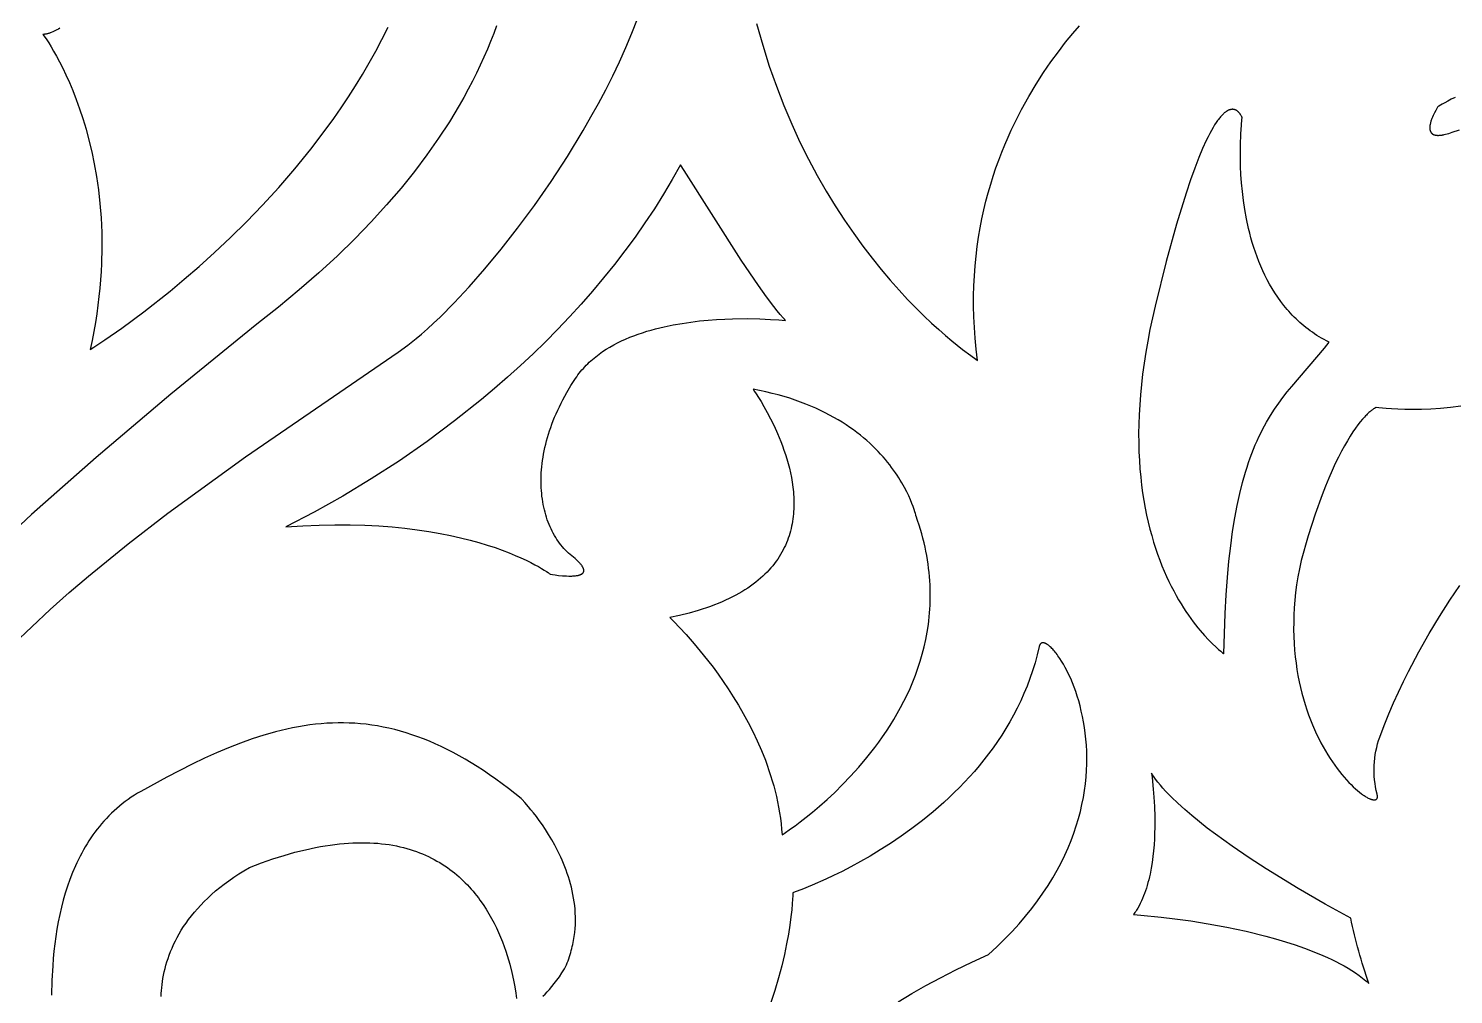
# Model space of a CAD drawing. Extents: x -3008 to 184, y 2842 to 4842.
# Drawn here: x -1360.4 to -1078.2, y 3608.3 to 3799.7 of the extents above; entities that cross this region are included whole.
import ezdxf

# ---------------------------------------------------------------- set-up
doc = ezdxf.new("R2010")
doc.units = 0
doc.layers.add('LAYER_1', color=7, linetype='CONTINUOUS')

msp = doc.modelspace()

# ---------------------------------------------------------------- linework, layer by layer
at = {"layer": 'LAYER_1'}
for points in [[(-1363.37, 3677.72), (-1359.79, 3681.18), (-1356.11, 3684.58), (-1352.35, 3687.93), (-1348.51, 3691.21), (-1340.71, 3697.58), (-1332.83, 3703.66), (-1317.42, 3714.82), (-1287.19, 3735.56), (-1285.29, 3736.96), (-1283.66, 3738.23), (-1282.58, 3739.13), (-1281.42, 3740.15), (-1280.19, 3741.28), (-1278.9, 3742.51), (-1276.14, 3745.3), (-1273.18, 3748.49), (-1270.07, 3752.04), (-1266.85, 3755.93), (-1263.56, 3760.13), (-1260.24, 3764.62), (-1256.94, 3769.35), (-1253.7, 3774.32), (-1250.56, 3779.48), (-1249.04, 3782.13), (-1247.56, 3784.81), (-1246.12, 3787.53), (-1244.74, 3790.29), (-1243.42, 3793.07), (-1242.16, 3795.87), (-1240.96, 3798.7), (-1239.84, 3801.55)], [(-1267.73, 3800.21), (-1268.3, 3798.66), (-1268.91, 3797.1), (-1269.55, 3795.54), (-1270.23, 3793.97), (-1270.95, 3792.4), (-1271.71, 3790.81), (-1272.5, 3789.22), (-1273.34, 3787.63), (-1274.21, 3786.02), (-1275.13, 3784.41), (-1277.08, 3781.18), (-1279.21, 3777.92), (-1281.51, 3774.65), (-1283.99, 3771.35), (-1286.65, 3768.04), (-1289.5, 3764.71), (-1292.55, 3761.36), (-1295.8, 3758.01), (-1299.26, 3754.64), (-1302.92, 3751.27), (-1306.8, 3747.88), (-1310.9, 3744.49), (-1315.22, 3741.1), (-1332.23, 3727.26), (-1347.05, 3714.72), (-1359.83, 3703.4), (-1370.74, 3693.2)], [(-1354.19, 3799.72), (-1354.49, 3799.55), (-1354.79, 3799.39), (-1355.08, 3799.24), (-1355.36, 3799.11), (-1355.63, 3798.98), (-1355.9, 3798.87), (-1356.03, 3798.82), (-1356.16, 3798.77), (-1356.29, 3798.73), (-1356.42, 3798.69), (-1356.54, 3798.65), (-1356.66, 3798.62), (-1356.78, 3798.59), (-1356.9, 3798.56), (-1357.01, 3798.54), (-1357.12, 3798.52), (-1357.23, 3798.51), (-1357.29, 3798.5), (-1357.34, 3798.5), (-1357.39, 3798.49), (-1357.45, 3798.49), (-1357.5, 3798.49), (-1357.55, 3798.49), (-1357.35, 3798.21), (-1357.11, 3797.87), (-1356.79, 3797.4), (-1356.4, 3796.79), (-1355.95, 3796.05), (-1355.44, 3795.18), (-1354.88, 3794.18), (-1354.28, 3793.06), (-1353.65, 3791.82), (-1353, 3790.45), (-1352.33, 3788.96), (-1351.65, 3787.35), (-1350.97, 3785.62), (-1350.31, 3783.77), (-1349.66, 3781.81), (-1349.03, 3779.74), (-1348.44, 3777.55), (-1347.89, 3775.25), (-1347.39, 3772.85), (-1346.95, 3770.34), (-1346.57, 3767.72), (-1346.27, 3765), (-1346.05, 3762.17), (-1345.92, 3759.25), (-1345.89, 3756.22), (-1345.96, 3753.1), (-1346.04, 3751.5), (-1346.15, 3749.88), (-1346.29, 3748.24), (-1346.46, 3746.57), (-1346.67, 3744.88), (-1346.91, 3743.16), (-1347.18, 3741.43), (-1347.49, 3739.67), (-1347.84, 3737.88), (-1348.22, 3736.08), (-1347.46, 3736.56), (-1345.29, 3737.99), (-1341.93, 3740.33), (-1337.56, 3743.55), (-1332.39, 3747.63), (-1329.57, 3749.98), (-1326.62, 3752.53), (-1323.57, 3755.28), (-1320.44, 3758.23), (-1317.26, 3761.36), (-1314.06, 3764.68), (-1310.85, 3768.19), (-1307.66, 3771.87), (-1304.53, 3775.73), (-1301.46, 3779.76), (-1299.96, 3781.84), (-1298.49, 3783.95), (-1297.05, 3786.12), (-1295.65, 3788.32), (-1294.28, 3790.56), (-1292.95, 3792.84), (-1291.66, 3795.16), (-1290.42, 3797.51), (-1289.23, 3799.91)], [(-1216.23, 3800.64), (-1215.03, 3796.35), (-1213.73, 3792.21), (-1212.33, 3788.22), (-1210.85, 3784.39), (-1209.29, 3780.7), (-1207.66, 3777.17), (-1205.98, 3773.78), (-1204.25, 3770.55), (-1202.47, 3767.45), (-1200.67, 3764.51), (-1198.85, 3761.7), (-1197.02, 3759.04), (-1195.19, 3756.52), (-1193.36, 3754.14), (-1191.56, 3751.9), (-1189.77, 3749.8), (-1188.03, 3747.83), (-1186.33, 3746), (-1184.68, 3744.3), (-1183.1, 3742.74), (-1181.59, 3741.31), (-1180.16, 3740.01), (-1178.83, 3738.84), (-1177.59, 3737.79), (-1175.46, 3736.09), (-1173.85, 3734.88), (-1172.83, 3734.16), (-1172.47, 3733.93), (-1172.74, 3736.13), (-1172.96, 3738.3), (-1173.11, 3740.45), (-1173.22, 3742.56), (-1173.27, 3744.64), (-1173.27, 3746.69), (-1173.22, 3748.71), (-1173.12, 3750.69), (-1172.98, 3752.65), (-1172.79, 3754.57), (-1172.56, 3756.47), (-1172.28, 3758.33), (-1171.97, 3760.15), (-1171.62, 3761.95), (-1171.24, 3763.71), (-1170.82, 3765.45), (-1170.37, 3767.14), (-1169.89, 3768.81), (-1169.38, 3770.44), (-1168.84, 3772.04), (-1168.28, 3773.61), (-1167.69, 3775.14), (-1167.08, 3776.64), (-1166.45, 3778.11), (-1165.81, 3779.54), (-1165.14, 3780.94), (-1164.46, 3782.31), (-1163.77, 3783.64), (-1162.35, 3786.2), (-1160.9, 3788.63), (-1159.43, 3790.91), (-1157.96, 3793.05), (-1156.49, 3795.06), (-1155.05, 3796.92), (-1153.64, 3798.64), (-1152.28, 3800.21)], [(-1077.93, 3786.01), (-1078.7, 3785.63), (-1079.38, 3785.28), (-1079.97, 3784.96), (-1080.46, 3784.69), (-1081.13, 3784.29), (-1081.3, 3784.18), (-1081.35, 3784.15), (-1081.36, 3784.14), (-1081.36, 3784.14), (-1081.36, 3784.14), (-1081.42, 3784.05), (-1081.56, 3783.81), (-1081.77, 3783.43), (-1082.02, 3782.95), (-1082.16, 3782.68), (-1082.29, 3782.4), (-1082.41, 3782.1), (-1082.54, 3781.8), (-1082.59, 3781.64), (-1082.65, 3781.49), (-1082.7, 3781.33), (-1082.74, 3781.17), (-1082.79, 3781.02), (-1082.83, 3780.86), (-1082.86, 3780.71), (-1082.89, 3780.55), (-1082.9, 3780.48), (-1082.91, 3780.4), (-1082.92, 3780.33), (-1082.93, 3780.26), (-1082.93, 3780.18), (-1082.93, 3780.11), (-1082.94, 3780.04), (-1082.94, 3779.97), (-1082.94, 3779.9), (-1082.93, 3779.83), (-1082.93, 3779.77), (-1082.92, 3779.7), (-1082.91, 3779.64), (-1082.9, 3779.6), (-1082.9, 3779.57), (-1082.89, 3779.54), (-1082.88, 3779.51), (-1082.88, 3779.48), (-1082.87, 3779.45), (-1082.86, 3779.42), (-1082.85, 3779.39), (-1082.84, 3779.36), (-1082.83, 3779.33), (-1082.82, 3779.3), (-1082.81, 3779.27), (-1082.79, 3779.25), (-1082.78, 3779.22), (-1082.77, 3779.19), (-1082.75, 3779.16), (-1082.74, 3779.14), (-1082.72, 3779.11), (-1082.71, 3779.09), (-1082.69, 3779.06), (-1082.67, 3779.04), (-1082.66, 3779.01), (-1082.64, 3778.99), (-1082.62, 3778.97), (-1082.6, 3778.94), (-1082.58, 3778.92), (-1082.55, 3778.9), (-1082.53, 3778.88), (-1082.51, 3778.86), (-1082.49, 3778.84), (-1082.46, 3778.82), (-1082.44, 3778.8), (-1082.41, 3778.78), (-1082.38, 3778.76), (-1082.36, 3778.74), (-1082.33, 3778.73), (-1082.3, 3778.71), (-1082.27, 3778.69), (-1082.24, 3778.68), (-1082.21, 3778.66), (-1082.18, 3778.65), (-1082.14, 3778.64), (-1082.11, 3778.62), (-1082.08, 3778.61), (-1082.04, 3778.6), (-1082.01, 3778.59), (-1081.97, 3778.58), (-1081.93, 3778.57), (-1081.89, 3778.56), (-1081.85, 3778.55), (-1081.81, 3778.54), (-1081.77, 3778.53), (-1081.73, 3778.52), (-1081.69, 3778.52), (-1081.6, 3778.51), (-1081.51, 3778.5), (-1081.41, 3778.49), (-1081.31, 3778.49), (-1081.21, 3778.49), (-1081.11, 3778.5), (-1081, 3778.5), (-1080.88, 3778.51), (-1080.76, 3778.52), (-1080.64, 3778.54), (-1080.52, 3778.56), (-1080.39, 3778.58), (-1080.25, 3778.61), (-1080.11, 3778.64), (-1079.83, 3778.7), (-1079.52, 3778.79), (-1079.2, 3778.88), (-1078.85, 3778.99), (-1078.49, 3779.12), (-1077.07, 3779.56)], [(-1188.2, 3606.9), (-1185.53, 3608.5), (-1182.74, 3610.08), (-1179.82, 3611.66), (-1176.78, 3613.22), (-1173.61, 3614.76), (-1170.32, 3616.28), (-1168.68, 3617.8), (-1167.13, 3619.31), (-1165.66, 3620.83), (-1164.28, 3622.35), (-1162.97, 3623.87), (-1161.75, 3625.39), (-1160.6, 3626.91), (-1159.53, 3628.43), (-1158.53, 3629.94), (-1157.6, 3631.44), (-1156.74, 3632.94), (-1155.95, 3634.43), (-1155.22, 3635.92), (-1154.56, 3637.39), (-1153.96, 3638.85), (-1153.42, 3640.31), (-1152.93, 3641.75), (-1152.51, 3643.18), (-1152.13, 3644.59), (-1151.81, 3645.99), (-1151.54, 3647.37), (-1151.31, 3648.74), (-1151.14, 3650.08), (-1151.01, 3651.41), (-1150.92, 3652.72), (-1150.87, 3654), (-1150.86, 3655.27), (-1150.88, 3656.51), (-1150.94, 3657.73), (-1151.04, 3658.92), (-1151.16, 3660.08), (-1151.32, 3661.22), (-1151.5, 3662.33), (-1151.71, 3663.41), (-1151.94, 3664.46), (-1152.19, 3665.48), (-1152.46, 3666.47), (-1152.75, 3667.42), (-1153.06, 3668.34), (-1153.38, 3669.23), (-1153.71, 3670.07), (-1154.05, 3670.89), (-1154.4, 3671.66), (-1154.75, 3672.39), (-1155.12, 3673.08), (-1155.48, 3673.74), (-1155.84, 3674.34), (-1156.2, 3674.91), (-1156.56, 3675.43), (-1156.74, 3675.68), (-1156.92, 3675.91), (-1157.09, 3676.13), (-1157.27, 3676.34), (-1157.44, 3676.54), (-1157.6, 3676.72), (-1157.77, 3676.89), (-1157.93, 3677.06), (-1158.09, 3677.2), (-1158.25, 3677.34), (-1158.32, 3677.4), (-1158.4, 3677.46), (-1158.47, 3677.52), (-1158.55, 3677.57), (-1158.62, 3677.63), (-1158.69, 3677.67), (-1158.76, 3677.72), (-1158.83, 3677.76), (-1158.9, 3677.8), (-1158.96, 3677.83), (-1159.03, 3677.86), (-1159.09, 3677.89), (-1159.16, 3677.91), (-1159.22, 3677.93), (-1159.28, 3677.95), (-1159.34, 3677.97), (-1159.4, 3677.98), (-1159.45, 3677.99), (-1159.51, 3677.99), (-1159.56, 3677.99), (-1159.61, 3677.99), (-1159.66, 3677.98), (-1159.71, 3677.97), (-1159.76, 3677.96), (-1159.81, 3677.94), (-1159.85, 3677.92), (-1159.89, 3677.9), (-1159.93, 3677.87), (-1159.97, 3677.84), (-1160.01, 3677.8), (-1160.04, 3677.77), (-1160.08, 3677.72), (-1160.11, 3677.68), (-1160.14, 3677.63), (-1160.16, 3677.58), (-1160.19, 3677.52), (-1160.21, 3677.46), (-1160.24, 3677.4), (-1160.26, 3677.33), (-1160.27, 3677.26), (-1160.67, 3675.62), (-1161.11, 3674.02), (-1161.59, 3672.45), (-1162.12, 3670.92), (-1162.69, 3669.41), (-1163.3, 3667.93), (-1163.95, 3666.48), (-1164.63, 3665.07), (-1165.35, 3663.68), (-1166.11, 3662.33), (-1166.89, 3661), (-1167.7, 3659.7), (-1168.55, 3658.43), (-1169.41, 3657.2), (-1170.31, 3655.99), (-1171.22, 3654.81), (-1172.16, 3653.65), (-1173.12, 3652.53), (-1174.09, 3651.43), (-1175.08, 3650.37), (-1176.09, 3649.33), (-1177.11, 3648.32), (-1178.14, 3647.33), (-1179.18, 3646.38), (-1180.22, 3645.45), (-1181.27, 3644.54), (-1183.39, 3642.82), (-1185.51, 3641.2), (-1187.62, 3639.68), (-1189.71, 3638.27), (-1191.76, 3636.96), (-1193.76, 3635.75), (-1195.7, 3634.64), (-1197.56, 3633.63), (-1199.33, 3632.71), (-1200.99, 3631.89), (-1202.54, 3631.15), (-1205.23, 3629.97), (-1207.28, 3629.13), (-1208.59, 3628.64), (-1209.05, 3628.48), (-1209.07, 3627.9), (-1209.11, 3627.21), (-1209.18, 3626.26), (-1209.29, 3625.08), (-1209.45, 3623.68), (-1209.66, 3622.08), (-1209.94, 3620.29), (-1210.29, 3618.34), (-1210.73, 3616.23), (-1211.26, 3613.98), (-1211.89, 3611.6), (-1212.63, 3609.13), (-1213.49, 3606.56)], [(-1258.55, 3607.98), (-1258.13, 3608.4), (-1257.69, 3608.85), (-1257.24, 3609.35), (-1256.77, 3609.9), (-1256.3, 3610.5), (-1255.8, 3611.15), (-1255.3, 3611.85), (-1254.78, 3612.6), (-1254.25, 3613.41), (-1254.07, 3613.81), (-1253.9, 3614.22), (-1253.73, 3614.62), (-1253.58, 3615.02), (-1253.43, 3615.42), (-1253.29, 3615.83), (-1253.17, 3616.23), (-1253.04, 3616.63), (-1252.93, 3617.03), (-1252.83, 3617.43), (-1252.73, 3617.82), (-1252.64, 3618.22), (-1252.56, 3618.62), (-1252.48, 3619.01), (-1252.35, 3619.8), (-1252.25, 3620.59), (-1252.18, 3621.37), (-1252.13, 3622.15), (-1252.11, 3622.92), (-1252.12, 3623.68), (-1252.14, 3624.44), (-1252.19, 3625.2), (-1252.26, 3625.94), (-1252.36, 3626.68), (-1252.47, 3627.42), (-1252.6, 3628.14), (-1252.75, 3628.86), (-1252.91, 3629.57), (-1253.1, 3630.27), (-1253.29, 3630.96), (-1253.5, 3631.65), (-1253.73, 3632.32), (-1253.97, 3632.98), (-1254.21, 3633.63), (-1254.47, 3634.27), (-1254.74, 3634.91), (-1255.02, 3635.52), (-1255.59, 3636.73), (-1256.19, 3637.88), (-1256.81, 3638.97), (-1257.43, 3640.02), (-1258.05, 3641), (-1258.67, 3641.92), (-1259.27, 3642.78), (-1259.85, 3643.56), (-1260.4, 3644.28), (-1260.92, 3644.92), (-1261.39, 3645.49), (-1262.16, 3646.38), (-1262.67, 3646.94), (-1262.86, 3647.13), (-1265.39, 3649.13), (-1267.89, 3650.98), (-1269.12, 3651.85), (-1270.35, 3652.68), (-1271.56, 3653.47), (-1272.77, 3654.22), (-1273.97, 3654.94), (-1275.17, 3655.62), (-1276.35, 3656.26), (-1277.53, 3656.87), (-1278.71, 3657.44), (-1279.87, 3657.98), (-1281.04, 3658.48), (-1282.19, 3658.95), (-1283.34, 3659.39), (-1284.49, 3659.79), (-1285.63, 3660.16), (-1286.77, 3660.49), (-1287.91, 3660.8), (-1289.04, 3661.07), (-1290.17, 3661.31), (-1291.29, 3661.52), (-1292.42, 3661.69), (-1293.54, 3661.84), (-1294.66, 3661.96), (-1295.78, 3662.04), (-1296.9, 3662.1), (-1298.01, 3662.13), (-1299.13, 3662.13), (-1300.25, 3662.1), (-1301.37, 3662.05), (-1302.49, 3661.96), (-1303.61, 3661.85), (-1304.73, 3661.72), (-1305.85, 3661.55), (-1306.98, 3661.36), (-1308.11, 3661.15), (-1309.24, 3660.91), (-1310.37, 3660.64), (-1311.51, 3660.35), (-1312.66, 3660.04), (-1313.8, 3659.7), (-1316.11, 3658.96), (-1318.44, 3658.12), (-1320.79, 3657.2), (-1323.18, 3656.2), (-1325.59, 3655.11), (-1328.03, 3653.94), (-1333.02, 3651.39), (-1338.18, 3648.56), (-1338.83, 3648.19), (-1339.46, 3647.8), (-1340.08, 3647.39), (-1340.68, 3646.98), (-1341.27, 3646.55), (-1341.85, 3646.11), (-1342.41, 3645.65), (-1342.95, 3645.19), (-1343.48, 3644.71), (-1344, 3644.22), (-1344.51, 3643.72), (-1345, 3643.21), (-1345.47, 3642.69), (-1345.94, 3642.16), (-1346.39, 3641.62), (-1346.83, 3641.07), (-1347.25, 3640.51), (-1347.67, 3639.94), (-1348.07, 3639.36), (-1348.46, 3638.78), (-1348.83, 3638.18), (-1349.2, 3637.58), (-1349.55, 3636.97), (-1349.89, 3636.35), (-1350.22, 3635.72), (-1350.54, 3635.09), (-1350.85, 3634.44), (-1351.14, 3633.8), (-1351.71, 3632.48), (-1352.22, 3631.14), (-1352.7, 3629.78), (-1353.14, 3628.4), (-1353.54, 3627.01), (-1353.9, 3625.6), (-1354.23, 3624.17), (-1354.53, 3622.73), (-1354.79, 3621.29), (-1355.01, 3619.84), (-1355.21, 3618.38), (-1355.38, 3616.92), (-1355.52, 3615.46), (-1355.63, 3614), (-1355.79, 3611.09), (-1355.84, 3608.21)], [(-1334.16, 3607.95), (-1334.13, 3608.51), (-1334.09, 3609.09), (-1334.04, 3609.68), (-1333.97, 3610.29), (-1333.89, 3610.9), (-1333.79, 3611.53), (-1333.67, 3612.16), (-1333.53, 3612.81), (-1333.38, 3613.46), (-1333.2, 3614.12), (-1333, 3614.79), (-1332.79, 3615.47), (-1332.55, 3616.15), (-1332.28, 3616.84), (-1331.99, 3617.53), (-1331.68, 3618.23), (-1331.34, 3618.93), (-1330.98, 3619.64), (-1330.58, 3620.35), (-1330.16, 3621.06), (-1329.71, 3621.77), (-1329.22, 3622.48), (-1328.71, 3623.19), (-1328.16, 3623.9), (-1327.58, 3624.62), (-1326.97, 3625.32), (-1326.32, 3626.03), (-1325.64, 3626.74), (-1324.92, 3627.44), (-1324.16, 3628.14), (-1323.37, 3628.83), (-1322.53, 3629.52), (-1321.66, 3630.2), (-1320.75, 3630.87), (-1319.79, 3631.54), (-1318.79, 3632.2), (-1317.75, 3632.85), (-1316.66, 3633.5), (-1314.31, 3634.39), (-1312.03, 3635.18), (-1309.81, 3635.88), (-1307.67, 3636.49), (-1305.59, 3637.01), (-1303.58, 3637.45), (-1302.6, 3637.63), (-1301.64, 3637.79), (-1300.69, 3637.94), (-1299.75, 3638.06), (-1298.84, 3638.17), (-1297.94, 3638.25), (-1297.05, 3638.32), (-1296.18, 3638.36), (-1295.32, 3638.39), (-1294.48, 3638.4), (-1293.66, 3638.4), (-1292.85, 3638.37), (-1292.05, 3638.33), (-1291.27, 3638.28), (-1290.5, 3638.2), (-1289.75, 3638.11), (-1289.01, 3638.01), (-1288.28, 3637.89), (-1287.57, 3637.75), (-1286.88, 3637.6), (-1286.19, 3637.44), (-1285.52, 3637.26), (-1284.87, 3637.06), (-1284.22, 3636.86), (-1283.59, 3636.64), (-1282.97, 3636.41), (-1282.37, 3636.16), (-1281.78, 3635.91), (-1281.2, 3635.64), (-1280.63, 3635.36), (-1280.08, 3635.07), (-1279.53, 3634.77), (-1279, 3634.46), (-1278.48, 3634.14), (-1277.98, 3633.81), (-1277.48, 3633.47), (-1277, 3633.12), (-1276.52, 3632.77), (-1276.06, 3632.4), (-1275.61, 3632.03), (-1275.17, 3631.65), (-1274.74, 3631.26), (-1274.32, 3630.86), (-1273.92, 3630.46), (-1273.52, 3630.05), (-1273.13, 3629.64), (-1272.75, 3629.22), (-1272.39, 3628.79), (-1272.03, 3628.36), (-1271.68, 3627.92), (-1271.34, 3627.48), (-1271.02, 3627.04), (-1270.39, 3626.14), (-1269.79, 3625.23), (-1269.24, 3624.31), (-1268.71, 3623.39), (-1268.22, 3622.46), (-1267.77, 3621.53), (-1267.34, 3620.6), (-1266.94, 3619.67), (-1266.57, 3618.75), (-1266.23, 3617.84), (-1265.92, 3616.94), (-1265.63, 3616.05), (-1265.36, 3615.19), (-1265.12, 3614.34), (-1264.71, 3612.72), (-1264.37, 3611.2), (-1264.11, 3609.82), (-1263.91, 3608.6), (-1263.77, 3607.55)]]:
    msp.add_lwpolyline(points, dxfattribs=at)
for points in [[(-1120.1, 3781.99), (-1120.1, 3781.99), (-1120.1, 3781.99), (-1120.1, 3782), (-1120.11, 3782.03), (-1120.13, 3782.07), (-1120.16, 3782.13), (-1120.19, 3782.2), (-1120.23, 3782.28), (-1120.28, 3782.38), (-1120.34, 3782.48), (-1120.4, 3782.58), (-1120.44, 3782.64), (-1120.48, 3782.69), (-1120.52, 3782.75), (-1120.56, 3782.8), (-1120.6, 3782.86), (-1120.64, 3782.91), (-1120.69, 3782.97), (-1120.74, 3783.02), (-1120.79, 3783.08), (-1120.84, 3783.13), (-1120.9, 3783.18), (-1120.96, 3783.23), (-1120.98, 3783.25), (-1121.01, 3783.28), (-1121.04, 3783.3), (-1121.08, 3783.32), (-1121.11, 3783.35), (-1121.14, 3783.37), (-1121.17, 3783.39), (-1121.2, 3783.41), (-1121.24, 3783.43), (-1121.27, 3783.45), (-1121.3, 3783.47), (-1121.34, 3783.48), (-1121.38, 3783.5), (-1121.41, 3783.52), (-1121.45, 3783.53), (-1121.48, 3783.55), (-1121.52, 3783.56), (-1121.56, 3783.57), (-1121.6, 3783.59), (-1121.64, 3783.6), (-1121.68, 3783.61), (-1121.72, 3783.62), (-1121.76, 3783.62), (-1121.8, 3783.63), (-1121.84, 3783.64), (-1121.88, 3783.64), (-1121.92, 3783.64), (-1121.97, 3783.65), (-1122.01, 3783.65), (-1122.06, 3783.65), (-1122.1, 3783.64), (-1122.15, 3783.64), (-1122.19, 3783.64), (-1122.24, 3783.63), (-1122.28, 3783.62), (-1122.33, 3783.62), (-1122.38, 3783.61), (-1122.43, 3783.6), (-1122.48, 3783.58), (-1122.53, 3783.57), (-1122.58, 3783.55), (-1122.63, 3783.54), (-1122.68, 3783.52), (-1122.73, 3783.5), (-1122.78, 3783.47), (-1122.84, 3783.45), (-1122.89, 3783.42), (-1122.94, 3783.4), (-1123, 3783.37), (-1123.05, 3783.34), (-1123.11, 3783.3), (-1123.16, 3783.27), (-1123.22, 3783.23), (-1123.28, 3783.19), (-1123.34, 3783.15), (-1123.39, 3783.11), (-1123.51, 3783.02), (-1123.63, 3782.92), (-1123.75, 3782.81), (-1123.88, 3782.7), (-1124.01, 3782.57), (-1124.14, 3782.44), (-1124.27, 3782.29), (-1124.4, 3782.14), (-1124.54, 3781.98), (-1124.67, 3781.81), (-1124.81, 3781.62), (-1124.96, 3781.43), (-1125.25, 3781.01), (-1125.55, 3780.55), (-1125.86, 3780.04), (-1126.18, 3779.48), (-1126.51, 3778.87), (-1126.85, 3778.21), (-1127.2, 3777.5), (-1127.92, 3775.91), (-1128.68, 3774.08), (-1129.48, 3772), (-1130.32, 3769.66), (-1131.2, 3767.04), (-1133.08, 3760.91), (-1135.11, 3753.5), (-1137.32, 3744.69), (-1137.86, 3742.32), (-1138.35, 3740.01), (-1138.79, 3737.74), (-1139.17, 3735.52), (-1139.51, 3733.35), (-1139.8, 3731.22), (-1140.04, 3729.14), (-1140.23, 3727.1), (-1140.38, 3725.12), (-1140.49, 3723.17), (-1140.56, 3721.27), (-1140.59, 3719.42), (-1140.58, 3717.61), (-1140.53, 3715.84), (-1140.45, 3714.12), (-1140.33, 3712.44), (-1140.18, 3710.8), (-1140, 3709.21), (-1139.8, 3707.66), (-1139.56, 3706.14), (-1139.3, 3704.68), (-1139.01, 3703.25), (-1138.7, 3701.86), (-1138.36, 3700.51), (-1138.01, 3699.21), (-1137.64, 3697.94), (-1137.24, 3696.71), (-1136.84, 3695.52), (-1136.42, 3694.37), (-1135.98, 3693.26), (-1135.53, 3692.19), (-1135.08, 3691.15), (-1134.61, 3690.15), (-1134.13, 3689.19), (-1133.65, 3688.27), (-1133.17, 3687.38), (-1132.68, 3686.53), (-1132.19, 3685.71), (-1131.7, 3684.93), (-1131.22, 3684.18), (-1130.73, 3683.47), (-1130.25, 3682.79), (-1129.77, 3682.14), (-1129.3, 3681.53), (-1128.84, 3680.96), (-1128.4, 3680.41), (-1127.53, 3679.42), (-1126.73, 3678.55), (-1125.99, 3677.81), (-1125.33, 3677.19), (-1124.77, 3676.69), (-1124.32, 3676.3), (-1123.97, 3676.03), (-1123.76, 3675.87), (-1123.69, 3675.82), (-1123.45, 3683.82), (-1123.25, 3687.48), (-1123, 3690.92), (-1122.7, 3694.15), (-1122.36, 3697.19), (-1121.98, 3700.04), (-1121.55, 3702.71), (-1121.08, 3705.21), (-1120.57, 3707.55), (-1120.02, 3709.75), (-1119.44, 3711.8), (-1119.13, 3712.77), (-1118.82, 3713.71), (-1118.5, 3714.63), (-1118.17, 3715.51), (-1117.84, 3716.37), (-1117.49, 3717.19), (-1117.14, 3717.99), (-1116.78, 3718.77), (-1116.42, 3719.53), (-1116.05, 3720.26), (-1115.67, 3720.97), (-1115.28, 3721.66), (-1114.89, 3722.33), (-1114.5, 3722.98), (-1113.69, 3724.23), (-1112.86, 3725.43), (-1112.01, 3726.59), (-1111.15, 3727.7), (-1110.27, 3728.78), (-1103.82, 3736.33), (-1102.88, 3737.51), (-1103.38, 3737.77), (-1103.87, 3738.03), (-1104.35, 3738.31), (-1104.83, 3738.59), (-1105.29, 3738.88), (-1105.74, 3739.17), (-1106.19, 3739.48), (-1106.62, 3739.79), (-1107.05, 3740.1), (-1107.47, 3740.43), (-1107.88, 3740.76), (-1108.28, 3741.1), (-1108.67, 3741.44), (-1109.06, 3741.79), (-1109.43, 3742.15), (-1109.8, 3742.51), (-1110.16, 3742.88), (-1110.51, 3743.26), (-1110.86, 3743.64), (-1111.19, 3744.02), (-1111.52, 3744.41), (-1111.84, 3744.81), (-1112.46, 3745.61), (-1113.05, 3746.44), (-1113.61, 3747.28), (-1114.15, 3748.13), (-1114.65, 3749), (-1115.13, 3749.88), (-1115.58, 3750.78), (-1116.01, 3751.68), (-1116.41, 3752.6), (-1116.79, 3753.52), (-1117.15, 3754.45), (-1117.48, 3755.38), (-1117.79, 3756.31), (-1118.08, 3757.25), (-1118.35, 3758.19), (-1118.59, 3759.13), (-1118.82, 3760.07), (-1119.23, 3761.94), (-1119.56, 3763.79), (-1119.83, 3765.6), (-1120.05, 3767.38), (-1120.21, 3769.1), (-1120.33, 3770.75), (-1120.4, 3772.34), (-1120.44, 3773.84), (-1120.45, 3775.25), (-1120.44, 3776.55), (-1120.36, 3778.81), (-1120.24, 3780.52), (-1120.14, 3781.61)], [(-1309.48, 3700.93), (-1306.12, 3701.15), (-1302.87, 3701.3), (-1299.74, 3701.36), (-1296.73, 3701.35), (-1293.84, 3701.27), (-1291.07, 3701.13), (-1288.41, 3700.93), (-1285.87, 3700.68), (-1283.44, 3700.38), (-1281.13, 3700.04), (-1278.93, 3699.65), (-1276.84, 3699.24), (-1274.86, 3698.79), (-1272.99, 3698.33), (-1271.23, 3697.84), (-1269.58, 3697.34), (-1268.04, 3696.83), (-1266.6, 3696.32), (-1265.27, 3695.81), (-1264.04, 3695.31), (-1262.92, 3694.82), (-1261.89, 3694.34), (-1260.97, 3693.89), (-1260.15, 3693.46), (-1259.44, 3693.07), (-1258.81, 3692.71), (-1258.29, 3692.39), (-1257.87, 3692.12), (-1257.54, 3691.9), (-1257.3, 3691.74), (-1257.16, 3691.64), (-1257.13, 3691.61), (-1257.12, 3691.6), (-1257.12, 3691.6), (-1257.12, 3691.6), (-1256.64, 3691.52), (-1256.11, 3691.44), (-1255.44, 3691.35), (-1254.67, 3691.28), (-1254.27, 3691.25), (-1253.86, 3691.22), (-1253.45, 3691.21), (-1253.05, 3691.21), (-1252.85, 3691.21), (-1252.65, 3691.22), (-1252.46, 3691.23), (-1252.27, 3691.24), (-1252.09, 3691.26), (-1251.92, 3691.29), (-1251.75, 3691.31), (-1251.66, 3691.33), (-1251.58, 3691.35), (-1251.51, 3691.36), (-1251.43, 3691.38), (-1251.36, 3691.41), (-1251.28, 3691.43), (-1251.22, 3691.45), (-1251.15, 3691.48), (-1251.08, 3691.5), (-1251.05, 3691.52), (-1251.02, 3691.53), (-1250.99, 3691.55), (-1250.96, 3691.56), (-1250.93, 3691.58), (-1250.91, 3691.59), (-1250.88, 3691.61), (-1250.85, 3691.63), (-1250.83, 3691.64), (-1250.8, 3691.66), (-1250.78, 3691.68), (-1250.76, 3691.7), (-1250.73, 3691.71), (-1250.71, 3691.73), (-1250.69, 3691.75), (-1250.67, 3691.77), (-1250.65, 3691.79), (-1250.63, 3691.81), (-1250.61, 3691.83), (-1250.6, 3691.86), (-1250.58, 3691.88), (-1250.57, 3691.9), (-1250.55, 3691.92), (-1250.54, 3691.95), (-1250.53, 3691.97), (-1250.52, 3692), (-1250.51, 3692.02), (-1250.5, 3692.05), (-1250.49, 3692.07), (-1250.48, 3692.1), (-1250.47, 3692.12), (-1250.47, 3692.15), (-1250.46, 3692.18), (-1250.46, 3692.21), (-1250.46, 3692.24), (-1250.45, 3692.26), (-1250.45, 3692.29), (-1250.45, 3692.32), (-1250.46, 3692.35), (-1250.46, 3692.39), (-1250.46, 3692.42), (-1250.47, 3692.45), (-1250.47, 3692.48), (-1250.48, 3692.52), (-1250.49, 3692.55), (-1250.5, 3692.58), (-1250.51, 3692.62), (-1250.52, 3692.65), (-1250.53, 3692.69), (-1250.55, 3692.73), (-1250.56, 3692.76), (-1250.58, 3692.8), (-1250.6, 3692.84), (-1250.61, 3692.88), (-1250.63, 3692.92), (-1250.66, 3692.96), (-1250.68, 3693), (-1250.7, 3693.04), (-1250.75, 3693.12), (-1250.81, 3693.21), (-1250.87, 3693.3), (-1250.94, 3693.39), (-1251.01, 3693.48), (-1251.09, 3693.58), (-1251.17, 3693.67), (-1251.26, 3693.77), (-1251.36, 3693.88), (-1251.46, 3693.98), (-1251.68, 3694.2), (-1251.92, 3694.43), (-1252.19, 3694.67), (-1252.49, 3694.93), (-1252.81, 3695.19), (-1253.15, 3695.46), (-1253.47, 3695.75), (-1253.79, 3696.05), (-1254.1, 3696.36), (-1254.4, 3696.69), (-1254.69, 3697.02), (-1254.98, 3697.37), (-1255.25, 3697.73), (-1255.52, 3698.1), (-1255.78, 3698.48), (-1256.03, 3698.87), (-1256.27, 3699.27), (-1256.5, 3699.68), (-1256.72, 3700.11), (-1256.94, 3700.54), (-1257.14, 3700.98), (-1257.33, 3701.44), (-1257.51, 3701.9), (-1257.69, 3702.37), (-1257.85, 3702.85), (-1258, 3703.34), (-1258.14, 3703.84), (-1258.27, 3704.34), (-1258.39, 3704.86), (-1258.49, 3705.38), (-1258.59, 3705.92), (-1258.67, 3706.46), (-1258.74, 3707), (-1258.8, 3707.56), (-1258.85, 3708.12), (-1258.89, 3708.69), (-1258.91, 3709.27), (-1258.92, 3709.85), (-1258.92, 3710.44), (-1258.9, 3711.04), (-1258.88, 3711.64), (-1258.83, 3712.25), (-1258.78, 3712.86), (-1258.71, 3713.48), (-1258.63, 3714.11), (-1258.53, 3714.74), (-1258.42, 3715.38), (-1258.3, 3716.02), (-1258.16, 3716.67), (-1258, 3717.32), (-1257.84, 3717.97), (-1257.65, 3718.63), (-1257.45, 3719.3), (-1257.24, 3719.97), (-1257.01, 3720.64), (-1256.77, 3721.31), (-1256.51, 3721.99), (-1256.23, 3722.68), (-1255.94, 3723.36), (-1255.63, 3724.05), (-1255.3, 3724.74), (-1254.96, 3725.43), (-1254.6, 3726.13), (-1254.23, 3726.83), (-1253.84, 3727.53), (-1253, 3728.93), (-1252.1, 3730.34), (-1251.86, 3730.69), (-1251.61, 3731.03), (-1251.35, 3731.37), (-1251.09, 3731.7), (-1250.82, 3732.02), (-1250.55, 3732.34), (-1250.26, 3732.65), (-1249.97, 3732.95), (-1249.68, 3733.25), (-1249.37, 3733.54), (-1249.06, 3733.82), (-1248.75, 3734.1), (-1248.43, 3734.38), (-1248.1, 3734.64), (-1247.76, 3734.9), (-1247.42, 3735.16), (-1247.08, 3735.41), (-1246.73, 3735.65), (-1246.01, 3736.12), (-1245.28, 3736.57), (-1244.53, 3736.99), (-1243.76, 3737.4), (-1242.97, 3737.78), (-1242.17, 3738.14), (-1241.36, 3738.49), (-1240.53, 3738.81), (-1239.7, 3739.12), (-1238.85, 3739.41), (-1238, 3739.68), (-1237.13, 3739.93), (-1236.27, 3740.17), (-1235.39, 3740.39), (-1234.52, 3740.59), (-1232.76, 3740.96), (-1231, 3741.26), (-1229.25, 3741.52), (-1227.53, 3741.73), (-1225.83, 3741.89), (-1224.17, 3742.01), (-1222.56, 3742.1), (-1221.01, 3742.16), (-1218.12, 3742.19), (-1215.58, 3742.14), (-1213.47, 3742.05), (-1211.86, 3741.94), (-1210.49, 3741.82), (-1210.49, 3741.82), (-1210.73, 3742.07), (-1210.99, 3742.35), (-1211.55, 3742.99), (-1212.16, 3743.74), (-1212.82, 3744.58), (-1214.27, 3746.53), (-1215.86, 3748.76), (-1219.28, 3753.78), (-1230.6, 3771.54), (-1231.29, 3772.66), (-1232.95, 3769.72), (-1234.68, 3766.82), (-1236.48, 3763.96), (-1238.36, 3761.14), (-1240.31, 3758.35), (-1242.32, 3755.61), (-1244.4, 3752.91), (-1246.54, 3750.26), (-1248.73, 3747.64), (-1250.99, 3745.07), (-1253.3, 3742.55), (-1255.65, 3740.07), (-1258.06, 3737.63), (-1260.51, 3735.24), (-1263.01, 3732.9), (-1265.55, 3730.61), (-1268.12, 3728.36), (-1270.73, 3726.17), (-1276.04, 3721.92), (-1281.47, 3717.88), (-1286.98, 3714.05), (-1292.56, 3710.44), (-1298.18, 3707.04), (-1303.83, 3703.87)], [(-1233.44, 3683), (-1233.44, 3682.99), (-1233.44, 3682.99), (-1233.43, 3682.98), (-1233.38, 3682.94), (-1233.21, 3682.77), (-1232.55, 3682.12), (-1231.51, 3681.05), (-1230.17, 3679.6), (-1228.58, 3677.78), (-1226.79, 3675.62), (-1224.86, 3673.14), (-1223.87, 3671.78), (-1222.86, 3670.35), (-1221.85, 3668.86), (-1220.85, 3667.29), (-1219.85, 3665.66), (-1218.87, 3663.98), (-1217.92, 3662.23), (-1217, 3660.43), (-1216.12, 3658.57), (-1215.29, 3656.67), (-1214.51, 3654.71), (-1214.14, 3653.72), (-1213.79, 3652.72), (-1213.46, 3651.7), (-1213.14, 3650.68), (-1212.85, 3649.64), (-1212.57, 3648.6), (-1212.32, 3647.55), (-1212.09, 3646.49), (-1211.88, 3645.42), (-1211.69, 3644.34), (-1211.53, 3643.25), (-1211.4, 3642.16), (-1211.29, 3641.06), (-1211.21, 3639.95), (-1210.76, 3640.25), (-1209.51, 3641.11), (-1208.62, 3641.75), (-1207.59, 3642.52), (-1206.42, 3643.43), (-1205.14, 3644.47), (-1203.76, 3645.64), (-1202.3, 3646.94), (-1200.78, 3648.36), (-1199.21, 3649.9), (-1197.62, 3651.57), (-1196.01, 3653.35), (-1194.4, 3655.25), (-1193.61, 3656.24), (-1192.82, 3657.26), (-1192.05, 3658.31), (-1191.28, 3659.38), (-1190.53, 3660.49), (-1189.8, 3661.62), (-1189.08, 3662.77), (-1188.39, 3663.96), (-1187.72, 3665.16), (-1187.07, 3666.4), (-1186.45, 3667.66), (-1185.86, 3668.95), (-1185.3, 3670.26), (-1184.78, 3671.59), (-1184.29, 3672.95), (-1183.84, 3674.34), (-1183.43, 3675.75), (-1183.06, 3677.18), (-1182.74, 3678.63), (-1182.46, 3680.11), (-1182.23, 3681.61), (-1182.13, 3682.37), (-1182.05, 3683.14), (-1181.98, 3683.91), (-1181.93, 3684.68), (-1181.88, 3685.47), (-1181.86, 3686.25), (-1181.84, 3687.04), (-1181.84, 3687.84), (-1181.86, 3688.65), (-1181.89, 3689.45), (-1181.94, 3690.27), (-1182, 3691.09), (-1182.08, 3691.91), (-1182.17, 3692.74), (-1182.28, 3693.57), (-1182.41, 3694.41), (-1182.55, 3695.26), (-1182.72, 3696.11), (-1182.89, 3696.96), (-1183.09, 3697.82), (-1183.31, 3698.69), (-1183.54, 3699.56), (-1183.79, 3700.43), (-1184.06, 3701.31), (-1184.35, 3702.19), (-1184.66, 3703.08), (-1184.68, 3703.14), (-1184.72, 3703.31), (-1184.79, 3703.58), (-1184.9, 3703.96), (-1185.05, 3704.42), (-1185.24, 3704.97), (-1185.48, 3705.6), (-1185.77, 3706.3), (-1186.12, 3707.07), (-1186.52, 3707.89), (-1186.98, 3708.77), (-1187.5, 3709.7), (-1187.79, 3710.18), (-1188.09, 3710.67), (-1188.42, 3711.17), (-1188.76, 3711.67), (-1189.12, 3712.18), (-1189.5, 3712.7), (-1189.89, 3713.23), (-1190.31, 3713.75), (-1190.75, 3714.28), (-1191.21, 3714.82), (-1191.69, 3715.35), (-1192.2, 3715.89), (-1192.72, 3716.43), (-1193.27, 3716.97), (-1193.84, 3717.5), (-1194.44, 3718.04), (-1195.05, 3718.57), (-1195.7, 3719.1), (-1196.37, 3719.62), (-1197.06, 3720.14), (-1197.78, 3720.65), (-1198.53, 3721.16), (-1199.3, 3721.66), (-1200.1, 3722.15), (-1200.92, 3722.63), (-1201.78, 3723.1), (-1202.66, 3723.56), (-1203.58, 3724.01), (-1204.52, 3724.44), (-1205.49, 3724.87), (-1206.49, 3725.28), (-1207.53, 3725.67), (-1208.59, 3726.05), (-1209.68, 3726.41), (-1210.81, 3726.75), (-1211.97, 3727.08), (-1213.16, 3727.39), (-1214.39, 3727.68), (-1215.65, 3727.94), (-1216.94, 3728.19), (-1216.66, 3727.78), (-1216.32, 3727.28), (-1215.89, 3726.6), (-1215.37, 3725.76), (-1214.78, 3724.76), (-1214.14, 3723.61), (-1213.47, 3722.34), (-1212.78, 3720.94), (-1212.1, 3719.44), (-1211.77, 3718.65), (-1211.44, 3717.84), (-1211.12, 3717.01), (-1210.82, 3716.16), (-1210.52, 3715.29), (-1210.25, 3714.4), (-1209.99, 3713.5), (-1209.75, 3712.59), (-1209.54, 3711.66), (-1209.35, 3710.72), (-1209.19, 3709.78), (-1209.05, 3708.82), (-1208.95, 3707.86), (-1208.91, 3707.38), (-1208.88, 3706.89), (-1208.86, 3706.41), (-1208.85, 3705.92), (-1208.85, 3705.44), (-1208.86, 3704.95), (-1208.88, 3704.47), (-1208.91, 3703.98), (-1208.94, 3703.5), (-1208.99, 3703.01), (-1209.06, 3702.53), (-1209.13, 3702.04), (-1209.21, 3701.56), (-1209.31, 3701.08), (-1209.42, 3700.6), (-1209.54, 3700.12), (-1209.67, 3699.64), (-1209.82, 3699.17), (-1209.98, 3698.7), (-1210.15, 3698.23), (-1210.34, 3697.76), (-1210.54, 3697.29), (-1210.76, 3696.83), (-1210.99, 3696.37), (-1211.24, 3695.91), (-1211.5, 3695.46), (-1211.78, 3695.01), (-1212.07, 3694.57), (-1212.38, 3694.13), (-1212.71, 3693.69), (-1213.05, 3693.26), (-1213.41, 3692.83), (-1213.79, 3692.4), (-1214.18, 3691.99), (-1214.59, 3691.57), (-1215.02, 3691.16), (-1215.47, 3690.76), (-1215.94, 3690.36), (-1216.42, 3689.97), (-1216.93, 3689.59), (-1217.45, 3689.21), (-1218, 3688.83), (-1218.56, 3688.47), (-1219.15, 3688.11), (-1219.75, 3687.75), (-1220.38, 3687.41), (-1221.02, 3687.07), (-1221.69, 3686.74), (-1222.38, 3686.42), (-1223.09, 3686.1), (-1223.83, 3685.79), (-1224.58, 3685.49), (-1225.36, 3685.2), (-1226.17, 3684.92), (-1226.99, 3684.65), (-1227.84, 3684.38), (-1229.61, 3683.88), (-1231.48, 3683.42)]]:
    msp.add_lwpolyline(points, close=True, dxfattribs=at)
msp.add_lwpolyline([(-1076.77, 3724.87), (-1078.84, 3724.6), (-1080.85, 3724.41), (-1082.76, 3724.29), (-1084.58, 3724.22), (-1086.28, 3724.2), (-1087.85, 3724.21), (-1089.26, 3724.26), (-1090.5, 3724.32), (-1091.56, 3724.4), (-1093.03, 3724.54), (-1093.56, 3724.6), (-1093.56, 3724.6), (-1093.56, 3724.6), (-1093.56, 3724.6), (-1093.58, 3724.59), (-1093.61, 3724.58), (-1093.64, 3724.56), (-1093.69, 3724.54), (-1093.75, 3724.51), (-1093.81, 3724.47), (-1093.89, 3724.42), (-1093.97, 3724.37), (-1094.07, 3724.31), (-1094.17, 3724.24), (-1094.29, 3724.15), (-1094.41, 3724.06), (-1094.54, 3723.96), (-1094.68, 3723.85), (-1094.82, 3723.72), (-1094.98, 3723.59), (-1095.14, 3723.44), (-1095.31, 3723.27), (-1095.49, 3723.1), (-1095.68, 3722.91), (-1095.87, 3722.7), (-1096.28, 3722.25), (-1096.72, 3721.72), (-1097.18, 3721.14), (-1097.67, 3720.47), (-1098.18, 3719.74), (-1098.71, 3718.92), (-1099.26, 3718.01), (-1099.83, 3717.02), (-1100.42, 3715.94), (-1101.03, 3714.76), (-1101.65, 3713.48), (-1102.29, 3712.1), (-1102.94, 3710.6), (-1103.6, 3709), (-1104.27, 3707.28), (-1105.64, 3703.47), (-1107.03, 3699.15), (-1108.44, 3694.29), (-1108.77, 3692.67), (-1109.06, 3691.07), (-1109.3, 3689.49), (-1109.5, 3687.94), (-1109.65, 3686.42), (-1109.77, 3684.93), (-1109.85, 3683.46), (-1109.89, 3682.02), (-1109.9, 3680.61), (-1109.87, 3679.22), (-1109.81, 3677.86), (-1109.71, 3676.53), (-1109.59, 3675.22), (-1109.43, 3673.95), (-1109.25, 3672.7), (-1109.04, 3671.48), (-1108.81, 3670.28), (-1108.55, 3669.12), (-1108.26, 3667.98), (-1107.96, 3666.87), (-1107.64, 3665.79), (-1107.3, 3664.74), (-1106.94, 3663.72), (-1106.56, 3662.72), (-1106.17, 3661.76), (-1105.77, 3660.82), (-1105.35, 3659.91), (-1104.92, 3659.04), (-1104.49, 3658.19), (-1104.04, 3657.37), (-1103.59, 3656.58), (-1103.13, 3655.82), (-1102.67, 3655.09), (-1102.2, 3654.39), (-1101.74, 3653.73), (-1101.27, 3653.09), (-1100.8, 3652.48), (-1100.34, 3651.9), (-1099.88, 3651.36), (-1099.42, 3650.84), (-1098.97, 3650.35), (-1098.53, 3649.9), (-1098.1, 3649.48), (-1097.67, 3649.09), (-1097.26, 3648.73), (-1096.86, 3648.4), (-1096.48, 3648.1), (-1096.29, 3647.97), (-1096.11, 3647.84), (-1095.93, 3647.72), (-1095.76, 3647.6), (-1095.59, 3647.5), (-1095.42, 3647.4), (-1095.26, 3647.31), (-1095.11, 3647.23), (-1094.96, 3647.16), (-1094.81, 3647.1), (-1094.74, 3647.07), (-1094.68, 3647.04), (-1094.61, 3647.02), (-1094.54, 3646.99), (-1094.48, 3646.97), (-1094.41, 3646.95), (-1094.35, 3646.94), (-1094.29, 3646.92), (-1094.24, 3646.91), (-1094.18, 3646.9), (-1094.12, 3646.89), (-1094.07, 3646.88), (-1094.02, 3646.88), (-1093.97, 3646.88), (-1093.92, 3646.87), (-1093.87, 3646.88), (-1093.83, 3646.88), (-1093.78, 3646.89), (-1093.74, 3646.89), (-1093.7, 3646.9), (-1093.66, 3646.91), (-1093.63, 3646.93), (-1093.59, 3646.94), (-1093.56, 3646.96), (-1093.53, 3646.98), (-1093.5, 3647), (-1093.47, 3647.03), (-1093.45, 3647.06), (-1093.42, 3647.08), (-1093.4, 3647.11), (-1093.38, 3647.15), (-1093.36, 3647.18), (-1093.35, 3647.22), (-1093.34, 3647.26), (-1093.32, 3647.3), (-1093.32, 3647.34), (-1093.31, 3647.39), (-1093.3, 3647.43), (-1093.3, 3647.48), (-1093.3, 3647.53), (-1093.3, 3647.59), (-1093.31, 3647.64), (-1093.31, 3647.7), (-1093.32, 3647.76), (-1093.33, 3647.82), (-1093.35, 3647.89), (-1093.36, 3647.95), (-1093.38, 3648.02, -0.147203), (-1092.84, 3659.32), (-1091.95, 3661.64), (-1091.04, 3663.9), (-1090.1, 3666.1), (-1089.14, 3668.24), (-1088.16, 3670.31), (-1087.16, 3672.33), (-1085.14, 3676.19), (-1083.09, 3679.82), (-1081.02, 3683.22), (-1078.98, 3686.4), (-1076.97, 3689.36)], format="xyb", dxfattribs=at)
msp.add_lwpolyline([(-1094.99, 3610.54, -0.036108), (-1098.58, 3623.45), (-1103.63, 3626.22), (-1108.98, 3629.32), (-1115.35, 3633.23), (-1118.71, 3635.41), (-1122.08, 3637.71), (-1125.39, 3640.09), (-1126.99, 3641.3), (-1128.54, 3642.52), (-1130.04, 3643.75), (-1131.46, 3644.97), (-1132.81, 3646.2), (-1134.07, 3647.41), (-1134.67, 3648.02), (-1135.24, 3648.62), (-1135.78, 3649.22), (-1136.29, 3649.82), (-1136.77, 3650.41), (-1137.23, 3650.99), (-1137.65, 3651.57), (-1137.85, 3651.86), (-1138.03, 3652.15), (-1137.92, 3651.3), (-1137.69, 3648.99), (-1137.57, 3647.39), (-1137.47, 3645.57), (-1137.41, 3643.55), (-1137.41, 3641.39), (-1137.43, 3640.27), (-1137.48, 3639.13), (-1137.55, 3637.97), (-1137.65, 3636.81), (-1137.77, 3635.64), (-1137.93, 3634.48), (-1138.12, 3633.32), (-1138.34, 3632.18), (-1138.46, 3631.61), (-1138.6, 3631.05), (-1138.74, 3630.5), (-1138.89, 3629.95), (-1139.06, 3629.41), (-1139.23, 3628.88), (-1139.42, 3628.36), (-1139.61, 3627.85), (-1139.82, 3627.34), (-1140.04, 3626.85), (-1140.27, 3626.37), (-1140.52, 3625.9), (-1140.77, 3625.45), (-1140.91, 3625.23), (-1141.04, 3625.01), (-1141.18, 3624.79), (-1141.33, 3624.58), (-1141.47, 3624.38), (-1141.62, 3624.17), (-1140.15, 3624.06), (-1136.15, 3623.66), (-1133.41, 3623.32), (-1130.27, 3622.89), (-1126.83, 3622.34), (-1123.15, 3621.66), (-1119.32, 3620.85), (-1115.42, 3619.9), (-1113.47, 3619.36), (-1111.53, 3618.79), (-1109.61, 3618.17), (-1107.73, 3617.51), (-1105.88, 3616.81), (-1104.09, 3616.06), (-1103.22, 3615.67), (-1102.36, 3615.27), (-1101.52, 3614.85), (-1100.7, 3614.42), (-1099.9, 3613.98), (-1099.13, 3613.53), (-1098.37, 3613.06), (-1097.64, 3612.59), (-1096.94, 3612.1), (-1096.26, 3611.59), (-1095.61, 3611.07), (-1095.3, 3610.81)], format="xyb", close=True, dxfattribs=at)

doc.saveas('drawing.dxf')
